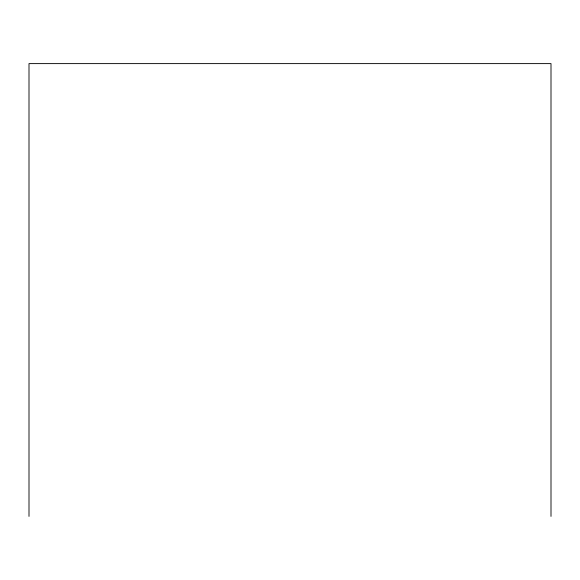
<?xml version="1.0" encoding="UTF-8"?>
<svg xmlns="http://www.w3.org/2000/svg" width="580" height="580" viewBox="0 0 580 580"><rect width="100%" height="100%" fill="white"/><g stroke="black" fill="none" stroke-linecap="round" stroke-linejoin="round"><path stroke-width="0.87" d="M551 516.389L551 63.611L29 63.611L29 516.389"/></g></svg>
